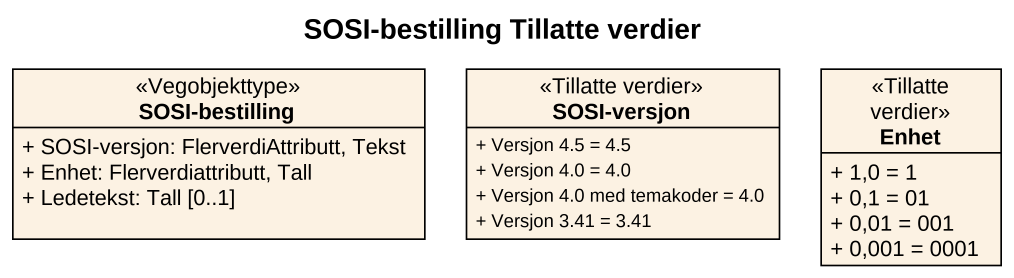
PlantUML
@startuml
title SOSI-bestilling Tillatte verdier
hide circle
hide empty members
skinparam classAttributeIconSize 0
class "SOSI-bestilling" as SOSI_bestilling <<Vegobjekttype>> {
  + SOSI-versjon: FlerverdiAttributt, Tekst
  + Enhet: Flerverdiattributt, Tall
  + Ledetekst: Tall [0..1]
}
class "SOSI-versjon" as SOSI_versjon <<Tillatte verdier>> {
  + Versjon 4.5 = 4.5
  + Versjon 4.0 = 4.0
  + Versjon 4.0 med temakoder = 4.0
  + Versjon 3.41 = 3.41
}
class Enhet <<Tillatte verdier>> {
  + 1,0 = 1
  + 0,1 = 01
  + 0,01 = 001
  + 0,001 = 0001
}
@enduml
